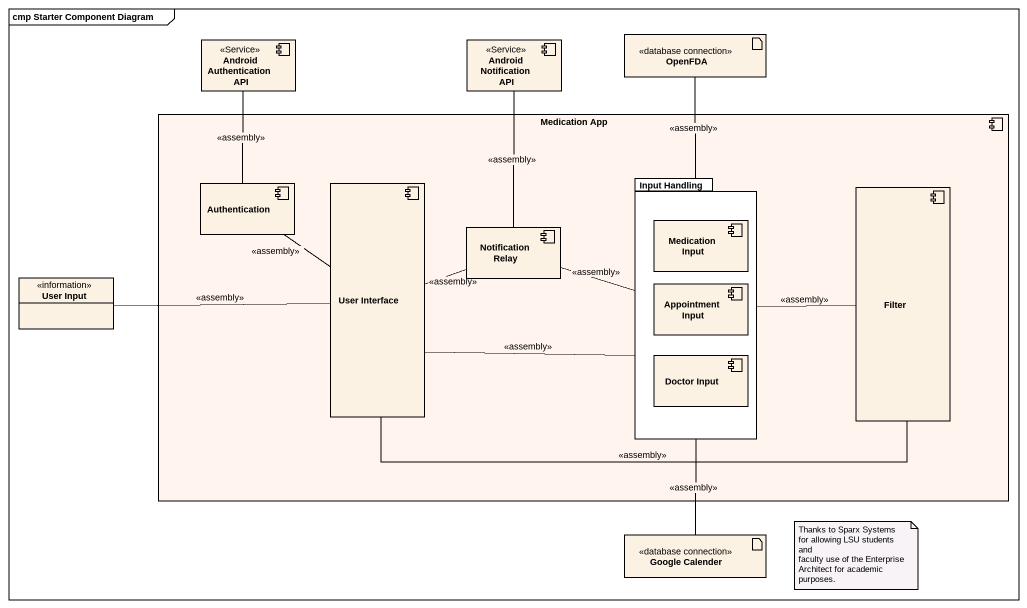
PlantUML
@startuml
mainframe cmp Starter Component Diagram
allowmixing
hide circle
hide empty members
component "Android Authentication API" as Android_Authentication_API <<Service>>
component "Android Notification API" as Android_Notification_API <<Service>>
artifact OpenFDA <<database connection>>
component "Medication App" as Medication_App #FFF5EE {
  component Authentication
  component "User Interface" as User_Interface
  package "Input Handling" as Input_Handling {
    component "Medication Input" as Medication_Input
    component "Appointment Input" as Appointment_Input
    component "Doctor Input" as Doctor_Input
  }
  component Filter
  component "Notification Relay" as Notification_Relay
}
class "User Input" as User_Input <<information>>
artifact "Google Calender" as Google_Calender <<database connection>>
Authentication -up- Android_Authentication_API : <<assembly>>
User_Interface -up- Authentication : <<assembly>>
User_Interface -right- Input_Handling : <<assembly>>
User_Interface -right- Filter : <<assembly>>
User_Interface -right- Notification_Relay : <<assembly>>
Input_Handling -up- OpenFDA : <<assembly>>
Input_Handling -- Google_Calender : <<assembly>>
Filter -left- Input_Handling : <<assembly>>
Notification_Relay -up- Android_Notification_API : <<assembly>>
Notification_Relay -right- Input_Handling : <<assembly>>
User_Input -right- User_Interface : <<assembly>>
note as N1
  Thanks to Sparx Systems for allowing LSU students and
  faculty use of the Enterprise Architect for academic purposes.
end note
@enduml
